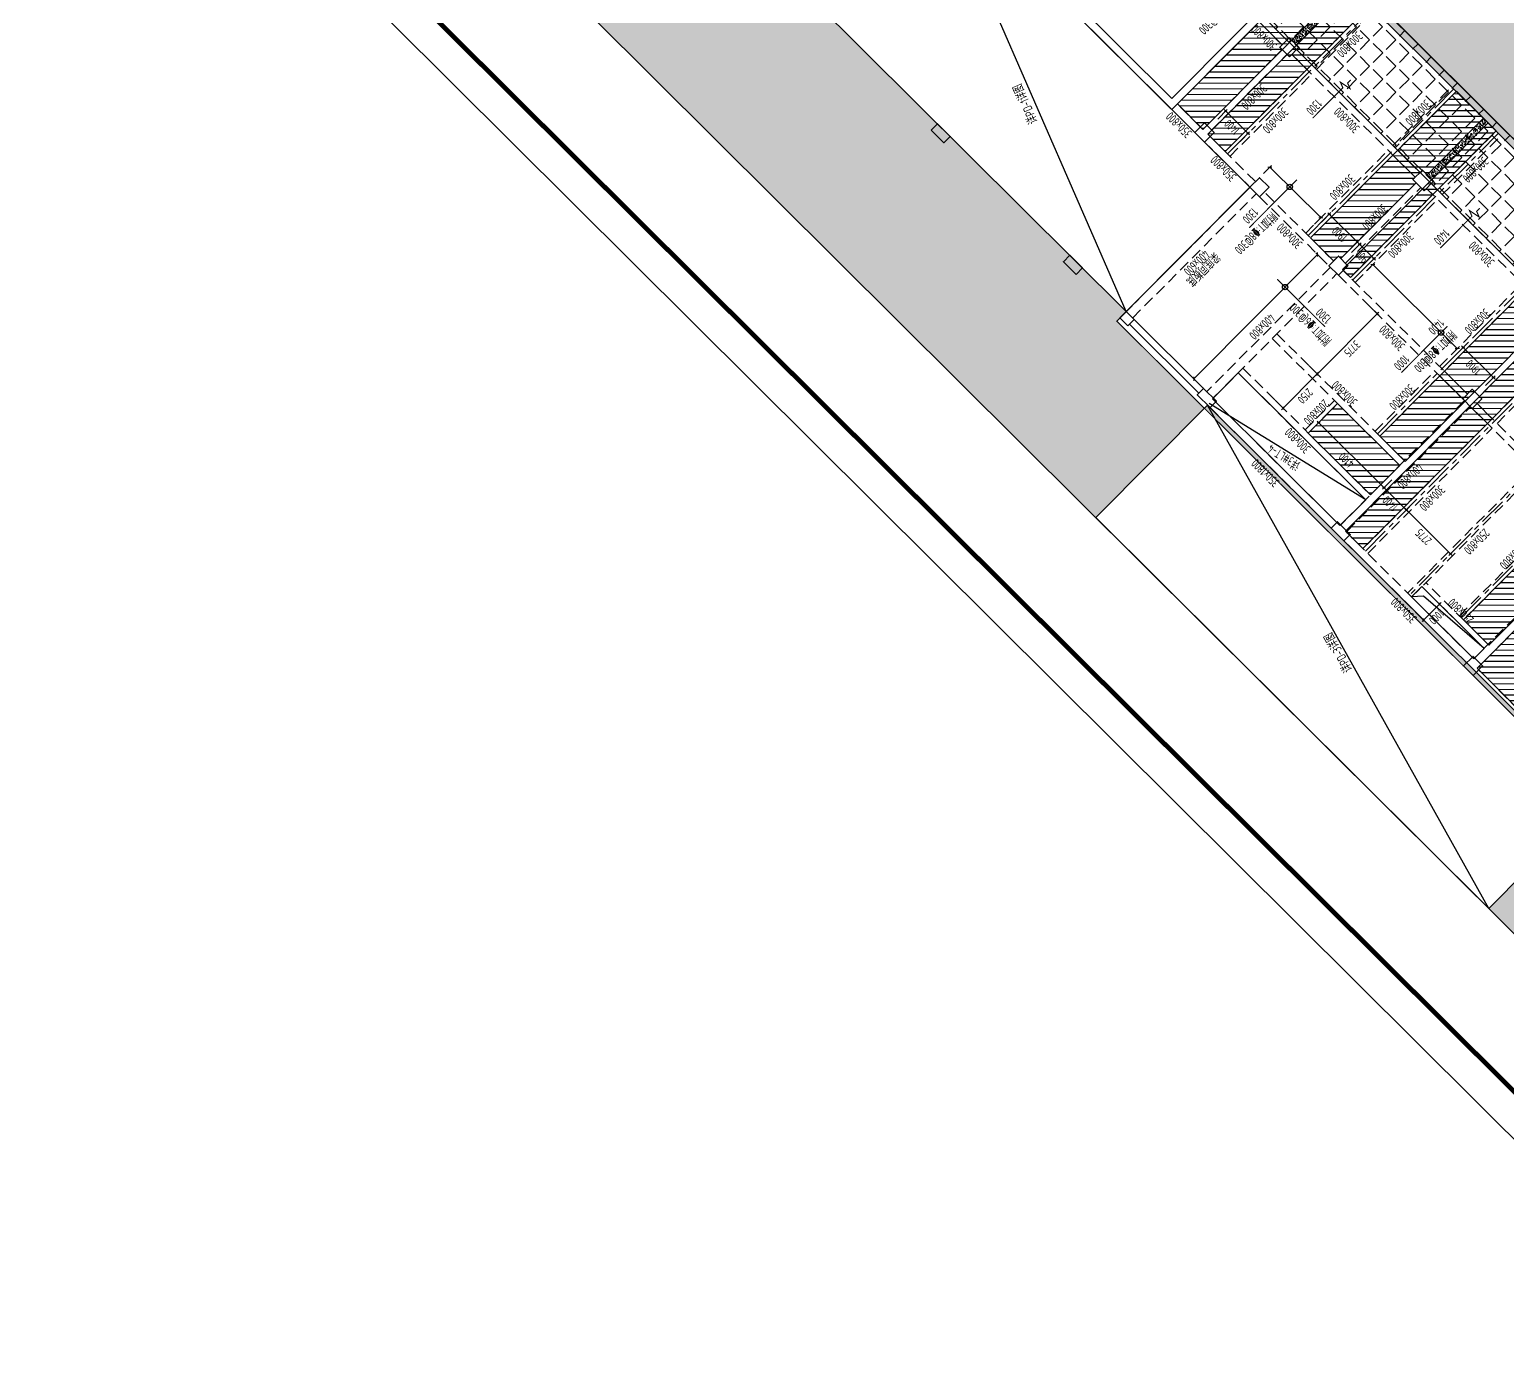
# Model space of a CAD drawing. Extents: x 517450926 to 520131079, y 3499134486 to 3500888201.
# Drawn here: x 518767068 to 518832810, y 3499925812 to 3499984341 of the extents above; entities that cross this region are included whole.
import ezdxf
from ezdxf.enums import TextEntityAlignment as Align

# ---------------------------------------------------------------- set-up
doc = ezdxf.new("R2010")
doc.units = 0
doc.header["$LTSCALE"] = 1000
doc.header["$MEASUREMENT"] = 0
doc.linetypes.add('CENTER', pattern=[2, 1.25, -0.25, 0.25, -0.25])
doc.linetypes.add('DASHED', pattern=[0.75, 0.5, -0.25])
doc.layers.get('0').update_dxf_attribs({"linetype": 'CONTINUOUS'})
doc.layers.get('Defpoints').update_dxf_attribs({"color": 2, "linetype": 'CONTINUOUS'})
for name, color, linetype in [('C-SHET-SHET', 144, 'CONTINUOUS'), ('S_AXIS', 8, 'CENTER'), ('S_AXIS_DIMS', 3, 'CONTINUOUS'), ('S_BEAM', 4, 'DASHED'), ('S_BEAM_SECD_TEXT_HORZ', 9, 'CONTINUOUS'), ('S_BEAM_TEXT_HORZ', 7, 'CONTINUOUS'), ('S_BEAM_TEXT_VERT', 41, 'CONTINUOUS'), ('S_COLU', 2, 'CONTINUOUS'), ('S_FLOR_ENHN', 91, 'DASHED'), ('S_FLOR_TEXT', 51, 'CONTINUOUS'), ('S_HOLE', 201, 'CONTINUOUS'), ('S_PLAN_HACH', 254, 'CONTINUOUS'), ('S_PLAN_MIDL', 255, 'CONTINUOUS'), ('S_PLAN_REIN', 1, 'CONTINUOUS'), ('S_PLAN_THIK', 6, 'CONTINUOUS'), ('S_PSPR', 43, 'CONTINUOUS'), ('S_STAR', 243, 'CONTINUOUS'), ('S_WALL', 2, 'CONTINUOUS'), ('S_WALL_HACH', 30, 'CONTINUOUS')]:
    doc.layers.add(name, color=color, linetype=linetype)
doc.layers.add('内框', color=8, linetype='CONTINUOUS', plot=False)
doc.styles.get("Standard").update_dxf_attribs({"font": 'Tssdeng.shx', "bigfont": 'Tssdchn.shx'})
doc.styles.add('TH-STYLE3', font='tssdeng.shx', dxfattribs={"width": 0.7, "bigfont": 'tssdchn.shx'})
doc.styles.add('样式 1', font='Tssdeng.shx', dxfattribs={"width": 0.7, "bigfont": 'Tssdchn.shx'})
doc.styles.add('黑体', font='simhei.ttf')
doc.dimstyles.new('TSSD_100_100', dxfattribs={"dimtxt": 375, "dimasz": 100, "dimexe": 100, "dimexo": 0, "dimgap": 125, "dimtad": 1, "dimdec": 1, "dimdsep": 46, "dimtxsty": 'TH-STYLE3', "dimblk": 'ARCHTICK', "dimcen": -100, "dimdle": 100, "dimclrt": 7, "dimadec": 0, "dimazin": 0, "dimtfac": 1, "dimtdec": 1, "dimtix": 1, "dimtmove": 2, "dimatfit": 3, "dimldrblk": 'ARCHTICK', "dimfxl": 500, "dimfxlon": 1, "dimtolj": 1, "dimtzin": 0, "dimarcsym": 0})
doc.dimstyles.new('TSSD_100_100$0', dxfattribs={"dimtxt": 300, "dimasz": 100, "dimexe": 100, "dimexo": 250, "dimgap": 100, "dimtad": 1, "dimdec": 0, "dimzin": 0, "dimdsep": 46, "dimtxsty": 'TH-STYLE3', "dimblk": '_tsdbk', "dimcen": 0, "dimdle": 100, "dimclrt": 7, "dimadec": 1, "dimazin": 0, "dimtfac": 1, "dimtdec": 0, "dimtix": 1, "dimtmove": 2, "dimatfit": 3, "dimldrblk": '_tsdbk', "dimfxl": 1, "dimtolj": 1, "dimtzin": 0, "dimarcsym": 0})
pattern_1 = [(180.1573, (518947873.56, 3499934061.14), (0.6863, -249.99906), [])]

# ---------------------------------------------------------------- blocks, each defined once
blk = doc.blocks.new('THAPE_A1L2_inner')
at = {"layer": '内框'}
blk.add_lwpolyline([(0, 0), (1261, 0), (1261, 594), (0, 594)], close=True, dxfattribs=at)
at = {"layer": '内框', "const_width": 1.4}
blk.add_lwpolyline([(25, 584), (25, 10), (1251, 10), (1251, 584)], close=True, dxfattribs=at)
at = {"layer": '内框', "style": '黑体', "width": 0.8}
blk.add_attdef('内框名称', (58.89, 599.29), '', height=8, dxfattribs=at)
blk = doc.blocks.new('_ArchTick')
at = {"color": 0, "const_width": 0.25}
blk.add_lwpolyline([(-0.53, -0.53), (0.53, 0.53)], dxfattribs=at)
blk = doc.blocks.new('*D344')
at = {"layer": 'Defpoints', "color": 0, "transparency": 16777216}
for p in [(518829081, 3499958080), (518830387, 3499958191), (518829682, 3499957482)]:
    blk.add_point(p, dxfattribs=at)
at = {"layer": 'S_AXIS_DIMS', "color": 0, "lineweight": -2, "transparency": 16777216}
for p, q in [((518829856, 3499958860), (518829010, 3499958009)), ((518830140, 3499958436), (518829715, 3499958859)), ((518829435, 3499957727), (518829010, 3499958150))]:
    blk.add_line(p, q, dxfattribs=at)
at = {"layer": 'S_AXIS_DIMS', "color": 0, "lineweight": -2, "transparency": 16777216, "xscale": 100, "yscale": 100, "zscale": 100}
for p, rotation in [((518829786, 3499958789), 45.15729226595141), ((518829081, 3499958080), 225.1572922659514)]:
    blk.add_blockref('_ArchTick', p, dxfattribs=dict(at, rotation=rotation))
at = {"layer": 'S_AXIS_DIMS', "color": 7, "transparency": 16777216, "insert": (518829655, 3499958214), "char_height": 375, "attachment_point": 5, "rotation": 225.15729, "style": 'TH-STYLE3'}
blk.add_mtext('\\A1;1000', dxfattribs=at)
blk = doc.blocks.new('*D345')
at = {"layer": 'Defpoints', "color": 0, "transparency": 16777216}
for p in [(518829688, 3499964363), (518831479, 3499962228), (518830277, 3499961020)]:
    blk.add_point(p, dxfattribs=at)
at = {"layer": 'S_AXIS_DIMS', "color": 0, "lineweight": -2, "transparency": 16777216}
for p, q in [((518828662, 3499963331), (518828239, 3499962906)), ((518828239, 3499963047), (518830348, 3499960949)), ((518830630, 3499961374), (518830207, 3499960949))]:
    blk.add_line(p, q, dxfattribs=at)
at = {"layer": 'S_AXIS_DIMS', "color": 0, "lineweight": -2, "transparency": 16777216, "xscale": 100, "yscale": 100, "zscale": 100}
for p, rotation in [((518828310, 3499962977), 135.1572922659514), ((518830277, 3499961020), 315.1572922659514)]:
    blk.add_blockref('_ArchTick', p, dxfattribs=dict(at, rotation=rotation))
at = {"layer": 'S_AXIS_DIMS', "color": 7, "transparency": 16777216, "insert": (518829073, 3499961777), "char_height": 375, "attachment_point": 5, "rotation": 135.15729, "style": 'TH-STYLE3'}
blk.add_mtext('\\A1;2775', dxfattribs=at)
blk = doc.blocks.new('*D346')
at = {"layer": 'Defpoints', "color": 0, "transparency": 16777216}
for p in [(518825949, 3499972759), (518827013, 3499971702), (518823287, 3499970082)]:
    blk.add_point(p, dxfattribs=at)
at = {"layer": 'S_AXIS_DIMS', "color": 0, "lineweight": -2, "transparency": 16777216}
for p, q in [((518826658, 3499972054), (518827083, 3499971631)), ((518824280, 3499968954), (518827083, 3499971772)), ((518823996, 3499969378), (518824421, 3499968954))]:
    blk.add_line(p, q, dxfattribs=at)
at = {"layer": 'S_AXIS_DIMS', "color": 0, "lineweight": -2, "transparency": 16777216, "xscale": 100, "yscale": 100, "zscale": 100}
for p, rotation in [((518827013, 3499971702), 45.15729226595141), ((518824351, 3499969025), 225.1572922659514)]:
    blk.add_blockref('_ArchTick', p, dxfattribs=dict(at, rotation=rotation))
at = {"layer": 'S_AXIS_DIMS', "color": 7, "transparency": 16777216, "insert": (518825903, 3499970143), "char_height": 375, "attachment_point": 5, "rotation": 225.15729, "style": 'TH-STYLE3'}
blk.add_mtext('\\A1;3775', dxfattribs=at)
blk = doc.blocks.new('*D465')
at = {"layer": 'Defpoints', "color": 0, "transparency": 16777216}
for p in [(518828696, 3499965350), (518829511, 3499964185), (518828310, 3499962977)]:
    blk.add_point(p, dxfattribs=at)
at = {"layer": 'S_AXIS_DIMS', "color": 0, "lineweight": -2, "transparency": 16777216}
for p, q in [((518827246, 3499964034), (518828381, 3499962906)), ((518827670, 3499964318), (518827247, 3499963893)), ((518828662, 3499963331), (518828239, 3499962906))]:
    blk.add_line(p, q, dxfattribs=at)
at = {"layer": 'S_AXIS_DIMS', "color": 0, "lineweight": -2, "transparency": 16777216, "xscale": 100, "yscale": 100, "zscale": 100}
for p, rotation in [((518827317, 3499963964), 135.1572922659514), ((518828310, 3499962977), 315.1572922659514)]:
    blk.add_blockref('_ArchTick', p, dxfattribs=dict(at, rotation=rotation))
at = {"layer": 'S_AXIS_DIMS', "color": 7, "transparency": 16777216, "insert": (518827593, 3499963249), "char_height": 375, "attachment_point": 5, "rotation": 135.15729, "style": 'TH-STYLE3'}
blk.add_mtext('\\A1;1400', dxfattribs=at)
blk = doc.blocks.new('*D466')
at = {"layer": 'Defpoints', "color": 0, "transparency": 16777216}
for p in [(518823996, 3499969378), (518822480, 3499967853), (518822834, 3499967500)]:
    blk.add_point(p, dxfattribs=at)
at = {"layer": 'S_AXIS_DIMS', "color": 0, "lineweight": -2, "transparency": 16777216}
for p, q in [((518823996, 3499969378), (518824421, 3499968954)), ((518824421, 3499969096), (518822764, 3499967430)), ((518822480, 3499967853), (518822905, 3499967430))]:
    blk.add_line(p, q, dxfattribs=at)
at = {"layer": 'S_AXIS_DIMS', "color": 0, "lineweight": -2, "transparency": 16777216, "xscale": 100, "yscale": 100, "zscale": 100}
for p, rotation in [((518824351, 3499969025), 45.15729227162608), ((518822834, 3499967500), 225.1572922716261)]:
    blk.add_blockref('_ArchTick', p, dxfattribs=dict(at, rotation=rotation))
at = {"layer": 'S_AXIS_DIMS', "color": 7, "transparency": 16777216, "insert": (518823814, 3499968042), "char_height": 375, "attachment_point": 5, "rotation": 225.15729, "style": 'TH-STYLE3'}
blk.add_mtext('\\A1;2150', dxfattribs=at)
blk = doc.blocks.new('*D467')
at = {"layer": 'Defpoints', "color": 0, "transparency": 16777216}
for p in [(518830842, 3499970202), (518830110, 3499969467), (518831458, 3499968127)]:
    blk.add_point(p, dxfattribs=at)
at = {"layer": 'S_AXIS_DIMS', "color": 0, "lineweight": -2, "transparency": 16777216}
for p, q in [((518830489, 3499969848), (518830912, 3499970273)), ((518832260, 3499968792), (518830771, 3499970273)), ((518831836, 3499968508), (518832259, 3499968933))]:
    blk.add_line(p, q, dxfattribs=at)
at = {"layer": 'S_AXIS_DIMS', "color": 0, "lineweight": -2, "transparency": 16777216, "xscale": 100, "yscale": 100, "zscale": 100}
for p, rotation in [((518830842, 3499970202), 135.1572922716261), ((518832189, 3499968862), 315.1572922716261)]:
    blk.add_blockref('_ArchTick', p, dxfattribs=dict(at, rotation=rotation))
at = {"layer": 'S_AXIS_DIMS', "color": 7, "transparency": 16777216, "insert": (518831295, 3499969311), "char_height": 375, "attachment_point": 5, "rotation": 135.15729, "style": 'TH-STYLE3'}
blk.add_mtext('\\A1;1900', dxfattribs=at)
blk = doc.blocks.new('*D468')
at = {"layer": 'Defpoints', "color": 0, "transparency": 16777216}
for p in [(518826233, 3499974786), (518825502, 3499974050), (518826140, 3499973416)]:
    blk.add_point(p, dxfattribs=at)
at = {"layer": 'S_AXIS_DIMS', "color": 0, "lineweight": -2, "transparency": 16777216}
for p, q in [((518825880, 3499974431), (518826303, 3499974857)), ((518826942, 3499974081), (518826162, 3499974856)), ((518826519, 3499973797), (518826942, 3499974222))]:
    blk.add_line(p, q, dxfattribs=at)
at = {"layer": 'S_AXIS_DIMS', "color": 0, "lineweight": -2, "transparency": 16777216, "xscale": 100, "yscale": 100, "zscale": 100}
for p, rotation in [((518826233, 3499974786), 135.1572922716261), ((518826871, 3499974151), 315.1572922716261)]:
    blk.add_blockref('_ArchTick', p, dxfattribs=dict(at, rotation=rotation))
at = {"layer": 'S_AXIS_DIMS', "color": 7, "transparency": 16777216, "insert": (518826332, 3499974247), "char_height": 375, "attachment_point": 5, "rotation": 135.15729, "style": 'TH-STYLE3'}
blk.add_mtext('\\A1;900', dxfattribs=at)
blk = doc.blocks.new('*D469')
at = {"layer": 'Defpoints', "color": 0, "transparency": 16777216}
for p in [(518824886, 3499976126), (518824154, 3499975390), (518825502, 3499974050)]:
    blk.add_point(p, dxfattribs=at)
at = {"layer": 'S_AXIS_DIMS', "color": 0, "lineweight": -2, "transparency": 16777216}
for p, q in [((518824533, 3499975771), (518824956, 3499976197)), ((518826304, 3499974715), (518824815, 3499976196)), ((518825880, 3499974431), (518826303, 3499974857))]:
    blk.add_line(p, q, dxfattribs=at)
at = {"layer": 'S_AXIS_DIMS', "color": 0, "lineweight": -2, "transparency": 16777216, "xscale": 100, "yscale": 100, "zscale": 100}
for p, rotation in [((518824886, 3499976126), 135.1572922716261), ((518826233, 3499974786), 315.1572922716261)]:
    blk.add_blockref('_ArchTick', p, dxfattribs=dict(at, rotation=rotation))
at = {"layer": 'S_AXIS_DIMS', "color": 7, "transparency": 16777216, "insert": (518825339, 3499975234), "char_height": 375, "attachment_point": 5, "rotation": 135.15729, "style": 'TH-STYLE3'}
blk.add_mtext('\\A1;1900', dxfattribs=at)
blk = doc.blocks.new('*D470')
at = {"layer": 'Defpoints', "color": 0, "transparency": 16777216}
for p in [(518820277, 3499980709), (518819546, 3499979974), (518820538, 3499978987)]:
    blk.add_point(p, dxfattribs=at)
at = {"layer": 'S_AXIS_DIMS', "color": 0, "lineweight": -2, "transparency": 16777216}
for p, q in [((518819924, 3499980355), (518820347, 3499980780)), ((518821341, 3499979651), (518820206, 3499980780)), ((518820917, 3499979367), (518821340, 3499979793))]:
    blk.add_line(p, q, dxfattribs=at)
at = {"layer": 'S_AXIS_DIMS', "color": 0, "lineweight": -2, "transparency": 16777216, "xscale": 100, "yscale": 100, "zscale": 100}
for p, rotation in [((518820277, 3499980709), 135.1572922716261), ((518821270, 3499979722), 315.1572922716261)]:
    blk.add_blockref('_ArchTick', p, dxfattribs=dict(at, rotation=rotation))
at = {"layer": 'S_AXIS_DIMS', "color": 7, "transparency": 16777216, "insert": (518820553, 3499979994), "char_height": 375, "attachment_point": 5, "rotation": 135.15729, "style": 'TH-STYLE3'}
blk.add_mtext('\\A1;1400', dxfattribs=at)
blk = doc.blocks.new('*D477')
at = {"layer": 'Defpoints', "color": 0, "transparency": 16777216}
for p in [(518825507, 3499967958), (518828519, 3499965172), (518827317, 3499963964)]:
    blk.add_point(p, dxfattribs=at)
at = {"layer": 'S_AXIS_DIMS', "color": 0, "lineweight": -2, "transparency": 16777216}
for p, q in [((518824763, 3499967210), (518824340, 3499966784)), ((518824339, 3499966926), (518827388, 3499963893)), ((518827670, 3499964318), (518827247, 3499963893))]:
    blk.add_line(p, q, dxfattribs=at)
at = {"layer": 'S_AXIS_DIMS', "color": 0, "lineweight": -2, "transparency": 16777216, "xscale": 100, "yscale": 100, "zscale": 100}
for p, rotation in [((518824410, 3499966855), 135.1572922659514), ((518827317, 3499963964), 315.1572922659514)]:
    blk.add_blockref('_ArchTick', p, dxfattribs=dict(at, rotation=rotation))
at = {"layer": 'S_AXIS_DIMS', "color": 7, "transparency": 16777216, "insert": (518825643, 3499965188), "char_height": 375, "attachment_point": 5, "rotation": 135.15729, "style": 'TH-STYLE3'}
blk.add_mtext('\\A1;4100', dxfattribs=at)
blk = doc.blocks.new('_tsdbk')
blk.add_line((-1, 0), (0, 0))
at = {"const_width": 0.5}
blk.add_lwpolyline([(-0.7, -0.7), (0.7, 0.7)], dxfattribs=at)
blk = doc.blocks.new('*D511')
at = {"layer": 'Defpoints', "color": 0, "transparency": 16777216}
for p in [(518824362, 3499974337), (518824955, 3499973748), (518819455, 3499968217)]:
    blk.add_point(p, dxfattribs=at)
at = {"layer": 'S_FLOR_TEXT', "color": 0, "lineweight": -2, "transparency": 16777216}
for p, q in [((518818933, 3499968878), (518824292, 3499974266)), ((518824778, 3499973924), (518824291, 3499974408)), ((518819277, 3499968394), (518818791, 3499968877))]:
    blk.add_line(p, q, dxfattribs=at)
at = {"layer": 'S_FLOR_TEXT', "color": 0, "lineweight": -2, "transparency": 16777216, "xscale": 100, "yscale": 100, "zscale": 100}
for p, rotation in [((518824362, 3499974337), 45.15729199734513), ((518818862, 3499968807), 225.1572919973451)]:
    blk.add_blockref('_tsdbk', p, dxfattribs=dict(at, rotation=rotation))
blk = doc.blocks.new('*D512')
at = {"layer": 'Defpoints', "color": 0, "transparency": 16777216}
for p in [(518826365, 3499973430), (518830578, 3499970150), (518830123, 3499969692)]:
    blk.add_point(p, dxfattribs=at)
at = {"layer": 'S_FLOR_TEXT', "color": 0, "lineweight": -2, "transparency": 16777216}
for p, q in [((518826542, 3499973607), (518826891, 3499973958)), ((518826891, 3499973817), (518830508, 3499970221)), ((518830299, 3499969870), (518830649, 3499970221))]:
    blk.add_line(p, q, dxfattribs=at)
at = {"layer": 'S_FLOR_TEXT', "color": 0, "lineweight": -2, "transparency": 16777216, "xscale": 100, "yscale": 100, "zscale": 100}
for p, rotation in [((518826820, 3499973888), 135.1572642603361), ((518830578, 3499970150), 315.1572642603361)]:
    blk.add_blockref('_tsdbk', p, dxfattribs=dict(at, rotation=rotation))
blk = doc.blocks.new('*D513')
at = {"layer": 'Defpoints', "color": 0, "transparency": 16777216}
for p in [(518821789, 3499977762), (518824513, 3499975963), (518824058, 3499975506)]:
    blk.add_point(p, dxfattribs=at)
at = {"layer": 'S_FLOR_TEXT', "color": 0, "lineweight": -2, "transparency": 16777216}
for p, q in [((518821965, 3499977939), (518822315, 3499978291)), ((518822315, 3499978149), (518824442, 3499976034)), ((518824234, 3499975683), (518824583, 3499976034))]:
    blk.add_line(p, q, dxfattribs=at)
at = {"layer": 'S_FLOR_TEXT', "color": 0, "lineweight": -2, "transparency": 16777216, "xscale": 100, "yscale": 100, "zscale": 100}
for p, rotation in [((518822244, 3499978220), 135.1572459122145), ((518824513, 3499975963), 315.1572459122144)]:
    blk.add_blockref('_tsdbk', p, dxfattribs=dict(at, rotation=rotation))
blk = doc.blocks.new('SH_THAPE_A1L2')
blk.add_lwpolyline([(0, 0), (1261, 0), (1261, 594), (0, 594)], close=True)
at = {"const_width": 1.4}
blk.add_lwpolyline([(25, 584), (25, 10), (1251, 10), (1251, 584)], close=True, dxfattribs=at)
blk.add_attdef('作废标记', text='', height=400).set_placement((658, 330.5), align=Align.MIDDLE_CENTER)

msp = doc.modelspace()

# ---------------------------------------------------------------- hatches: boundary and pattern name
at = {"layer": 'S_PLAN_HACH', "transparency": 33554636}
h = msp.add_hatch(dxfattribs=at)
h.set_pattern_fill('GRASS', color=256, scale=1200)
h.set_pattern_definition([(225.1573, (518960598.3, 3499931740.6), (3.2943, -1199.9955), [225, -1472.056]), (180.1573, (518960598.3, 3499931740.6), (3.294, -1199.9955), [225, -975]), (270.1573, (518960598.3, 3499931740.6), (1199.9955, 3.294), [225, -975])])
h.paths.add_polyline_path([(518892544.8748, 3499885019.7634), (518939602.9066, 3499932336.881), (518853937.5881, 3500017533.1375), (518824544.1408, 3499987977.8597), (518807066.1688, 3500005360.1205), (518789401.5894, 3499987598.2858)])
h.paths.add_polyline_path([(518872383.4689, 3499960991.5445), (518891070.2863, 3499979781.2453), (518855015.3322, 3500015638.7799), (518847251.4884, 3500007832.191), (518838598.1342, 3499991771.1928), (518852857.0353, 3499977590.3665), (518854267.3612, 3499979008.4572)], flags=16)
h.paths.add_polyline_path([(518888567.9664, 3499899623.5165), (518900414.707, 3499911535.4813), (518891126.2134, 3499920773.1156), (518893488.5092, 3499923148.4174), (518869522.7777, 3499946982.9241), (518867654.0959, 3499945103.9541), (518861556.3062, 3499951168.3553), (518807066.174, 3500005360.1257), (518800155.5795, 3499998411.4796), (518821356.0322, 3499977327.1103), (518815432.6637, 3499971371.1297), (518847091.5418, 3499939885.6003), (518845116.4659, 3499937899.6503), (518870642.7117, 3499912514.413), (518873110.7821, 3499914996.0718)], flags=16)
h.paths.add_polyline_path([(518874461.3489, 3499912242.5323), (518872405.6134, 3499914287.0126), (518873110.7865, 3499914996.068), (518875166.522, 3499912951.5877)], flags=16)
h.paths.add_polyline_path([(518845399.1472, 3499938183.8983), (518844584.388, 3499938994.1963), (518846276.7773, 3499940695.9031), (518847091.5366, 3499939885.6051)], flags=16)
h.paths.add_polyline_path([(518815855.7722, 3499971796.5679), (518801852.1079, 3499985723.5421), (518807352.3678, 3499991254.0846), (518821356.0321, 3499977327.1104)], flags=16)
h.paths.add_polyline_path([(518831979.7124, 3499945253.2983), (518814501.748, 3499962635.5655), (518819473.3335, 3499967634.5233), (518836951.3, 3499950252.2566)], flags=16)
h.paths.add_polyline_path([(518884612.8759, 3499962297.9147), (518884010.1874, 3499962897.3031), (518895398.5686, 3499974348.3849), (518934147.8949, 3499935811.2312), (518916025.2078, 3499917588.7667), (518907729.3777, 3499925839.1729), (518908505.0569, 3499926619.1228), (518905739.7801, 3499929369.2582), (518904963.8211, 3499928589.0269), (518877276.1614, 3499956126.2018), (518882740.8942, 3499961621.0216), (518883343.5826, 3499961021.6331)], flags=16)
h.paths.add_polyline_path([(518883343.5827, 3499961021.6331), (518882882.7032, 3499961479.989), (518884151.9965, 3499962756.2706), (518884612.8759, 3499962297.9146)], flags=16)
at = {"layer": 'S_PLAN_HACH', "transparency": 33554559}
h = msp.add_hatch(dxfattribs=at)
h.set_pattern_fill('ANGLE', color=256, scale=3000)
h.set_pattern_definition([(135.1573, (518630193.4, 3500156019.2), (-581.7594, -584.9624), [600, -225]), (225.1573, (518630193.4, 3500156019.2), (584.9624, -581.7594), [600, -225])])
h.paths.add_polyline_path([(518852708.7693, 3499954326.0588), (518821723.4892, 3499985141.6785), (518824544.1774, 3499987977.8965), (518855529.4575, 3499957162.2768)])
h = msp.add_hatch(dxfattribs=at)
h.set_pattern_fill('ANSI31', color=256, scale=2000)
h.set_pattern_definition(pattern_1)
h.paths.add_polyline_path([(518818128.5171, 3499981030.5746), (518819262.9891, 3499979902.3144), (518825715.2662, 3499986390.1157), (518824580.7943, 3499987518.3758)])
h = msp.add_hatch(dxfattribs=at)
h.set_pattern_fill('ANSI31', color=256, scale=2000)
h.set_pattern_definition(pattern_1)
h.paths.add_polyline_path([(518820255.6548, 3499978915.0874), (518819475.7054, 3499979690.7662), (518825927.9809, 3499986178.5657), (518826707.9303, 3499985402.8869)])
h = msp.add_hatch(dxfattribs=at)
h.set_pattern_fill('ANSI31', color=256, scale=2000)
h.set_pattern_definition(pattern_1)
h.paths.add_polyline_path([(518829238.7873, 3499977879.083), (518831742.152, 3499980396.2304), (518830536.7767, 3499981595.0089), (518824049.2414, 3499975071.7554), (518825077.3552, 3499974049.2675), (518825288.9041, 3499974261.9811), (518825395.261, 3499974156.2066), (518828744.7844, 3499977524.1714), (518828602.9753, 3499977665.204), (518829026.0724, 3499978090.6306)])
h = msp.add_hatch(dxfattribs=at)
h.set_pattern_fill('ANSI31', color=256, scale=2000)
h.set_pattern_definition(pattern_1)
h.paths.add_polyline_path([(518825821.8541, 3499973308.8475), (518825467.3324, 3499973661.428), (518831954.8667, 3499980184.6804), (518832309.3883, 3499979832.0999)])
h = msp.add_hatch(dxfattribs=at)
h.set_pattern_fill('ANSI31', color=256, scale=2000)
h.set_pattern_definition(pattern_1)
h.paths.add_polyline_path([(518828266.1539, 3499965130.7649), (518827131.6829, 3499966259.024), (518836492.7572, 3499975671.6372), (518837627.2281, 3499974543.3781)])
h = msp.add_hatch(dxfattribs=at)
h.set_pattern_fill('ANSI31', color=256, scale=2000)
h.set_pattern_definition(pattern_1)
h.paths.add_polyline_path([(518826383.7129, 3499961252.603), (518825603.7631, 3499962028.2822), (518837839.9417, 3499974331.8292), (518838619.8916, 3499973556.15)])
h = msp.add_hatch(dxfattribs=at)
h.set_pattern_fill('ANSI31', color=256, scale=2000)
h.set_pattern_definition(pattern_1)
h.paths.add_polyline_path([(518831983.2575, 3499956956.1928), (518830848.784, 3499958084.4544), (518842448.7353, 3499969748.2711), (518843583.2088, 3499968620.0095)])
h = msp.add_hatch(dxfattribs=at)
h.set_pattern_fill('ANSI31', color=256, scale=2000)
h.set_pattern_definition(pattern_1)
h.paths.add_polyline_path([(518826714.6011, 3499963641.5758), (518823949.3247, 3499966391.711), (518825253.8761, 3499967703.4448), (518828019.1525, 3499964953.3097)])
h = msp.add_hatch(dxfattribs=at)
h.set_pattern_fill('ANSI31', color=256, scale=2000)
h.set_pattern_definition(pattern_1)
h.paths.add_polyline_path([(518834681.8844, 3499952720.9262), (518831455.7297, 3499955929.416), (518834258.7588, 3499958747.8776), (518837484.9135, 3499955539.3878)])
at = {"layer": 'S_WALL_HACH', "transparency": 33554636}
h = msp.add_hatch(dxfattribs=at)
h.set_pattern_fill('AR-CONC', color=256, scale=30)
h.set_pattern_definition([(185.15729, (518630193.41, 3500156019.2), (-139.29585, 165.08382), [22.5, -247.5]), (130.15729, (518630193.41, 3500156019.2), (-129.6111, -189.35418), [18, -198]), (235.60874, (518630181.8, 3500156032.96), (-268.90695, -24.27036), [19.12206, -210.34263]), (181.34149, (518630151.1, 3500155976.66), (-192.00132, 260.9819), [33.75, -371.25]), (231.79293, (518630135.1, 3500155998.4), (-404.889, -9.48158), [28.6831, -315.51413]), (126.34146, (518630151.1, 3500155976.66), (-404.889, -9.4816), [27, -297]), (156.15729, (518630140.4, 3500156008.45), (-41.79667, 211.91753), [22.5, -247.5]), (101.15729, (518630140.4, 3500156008.45), (-205.16116, -102.77619), [18, -198]), (206.60874, (518630136.92, 3500156026.11), (-246.95782, 109.14134), [19.12206, -210.34263]), (172.657292, (518630193.41, 3500156019.205), (-73.009887, -68.238644), [0, -195.6, 0, -201, 0, -198.75]), (142.657292, (518630193.41, 3500156019.21), (-139.39582, -28.244667), [0, -114.6, 0, -191.1, 0, -75.75]), (102.657292, (518630240.85, 3500155972.03), (-108.77983, 117.727264), [0, -75, 0, -234, 0, -310.5]), (92.65729, (518630262.12, 3500155950.88), (-145.22872, 102.07869), [0, -97.5, 0, -155.4, 0, -220.5])])
h.paths.add_polyline_path([(518855529.4575, 3499957162.2768), (518824969.6046, 3499987554.7987), (518824758.0557, 3499987342.0851), (518855317.9086, 3499956949.5632)])
h = msp.add_hatch(dxfattribs=at)
h.set_pattern_fill('AR-CONC', color=256, scale=30)
h.set_pattern_definition([(185.15729, (518580465.34, 3500201314.47), (-139.29585, 165.08382), [22.5, -247.5]), (130.15729, (518580465.34, 3500201314.47), (-129.6111, -189.35418), [18, -198]), (235.60874, (518580453.73, 3500201328.23), (-268.90695, -24.27036), [19.12206, -210.34263]), (181.34149, (518580423.03, 3500201271.93), (-192.00132, 260.9819), [33.75, -371.25]), (231.79293, (518580407.03, 3500201293.68), (-404.889, -9.48158), [28.6831, -315.51413]), (126.34146, (518580423.03, 3500201271.93), (-404.889, -9.4816), [27, -297]), (156.15729, (518580412.33, 3500201303.72), (-41.79667, 211.91753), [22.5, -247.5]), (101.15729, (518580412.33, 3500201303.72), (-205.16116, -102.77619), [18, -198]), (206.60874, (518580408.85, 3500201321.38), (-246.95782, 109.14134), [19.12206, -210.34263]), (172.657292, (518580465.336, 3500201314.47), (-73.009887, -68.238644), [0, -195.6, 0, -201, 0, -198.75]), (142.657292, (518580465.34, 3500201314.47), (-139.39582, -28.244667), [0, -114.6, 0, -191.1, 0, -75.75]), (102.657292, (518580512.77, 3500201267.295), (-108.77983, 117.727264), [0, -75, 0, -234, 0, -310.5]), (92.65729, (518580534.04, 3500201246.14), (-145.22872, 102.07869), [0, -97.5, 0, -155.4, 0, -220.5])])
h.paths.add_polyline_path([(518825927.9809, 3499986178.5657), (518825715.2662, 3499986390.1157), (518823211.9014, 3499983872.9682), (518823424.6161, 3499983661.4182)])
h = msp.add_hatch(dxfattribs=at)
h.set_pattern_fill('AR-CONC', color=256, scale=30)
h.set_pattern_definition([(185.15729, (518586492.22, 3500195320.58), (-139.29585, 165.08382), [22.5, -247.5]), (130.15729, (518586492.22, 3500195320.58), (-129.6111, -189.35418), [18, -198]), (235.60874, (518586480.61, 3500195334.34), (-268.90695, -24.27036), [19.12206, -210.34263]), (181.34149, (518586449.9, 3500195278.04), (-192.00132, 260.9819), [33.75, -371.25]), (231.79293, (518586433.9, 3500195299.8), (-404.889, -9.48158), [28.6831, -315.51413]), (126.34146, (518586449.9, 3500195278.04), (-404.889, -9.4816), [27, -297]), (156.15729, (518586439.22, 3500195309.83), (-41.79667, 211.91753), [22.5, -247.5]), (101.15729, (518586439.22, 3500195309.83), (-205.16116, -102.77619), [18, -198]), (206.60874, (518586435.73, 3500195327.5), (-246.95782, 109.14134), [19.12206, -210.34263]), (172.657292, (518586492.22, 3500195320.585), (-73.009887, -68.238644), [0, -195.6, 0, -201, 0, -198.75]), (142.657292, (518586492.22, 3500195320.58), (-139.39582, -28.244667), [0, -114.6, 0, -191.1, 0, -75.75]), (102.657292, (518586539.66, 3500195273.41), (-108.77983, 117.727264), [0, -75, 0, -234, 0, -310.5]), (92.65729, (518586560.93, 3500195252.25), (-145.22872, 102.07869), [0, -97.5, 0, -155.4, 0, -220.5])])
h.paths.add_polyline_path([(518831954.8668, 3499980184.6805), (518831742.1521, 3499980396.2305), (518829238.7873, 3499977879.083), (518829451.5019, 3499977667.533)])

# ---------------------------------------------------------------- linework, layer by layer
at = {"layer": 'S_AXIS'}
for p, q in [((518820362.01, 3499978809.3112), (518826814.2872, 3499985297.1126)), ((518823942.8829, 3499975177.5281), (518830430.4199, 3499981700.7833)), ((518825928.2098, 3499973203.072), (518832415.7462, 3499979726.3266)), ((518827025.3261, 3499966364.7985), (518836386.4004, 3499975777.4117)), ((518826490.0697, 3499961146.8286), (518838726.2484, 3499973450.3755)), ((518830742.4274, 3499958190.229), (518842342.3785, 3499969854.0456)), ((518833994.7649, 3499964757.5812), (518828457.6705, 3499959190.0014))]:
    msp.add_line(p, q, dxfattribs=at)
at = {"layer": 'S_BEAM'}
for p, q in [((518824098.7911, 3499982779.3826), (518826707.9304, 3499985402.887)), ((518824311.5047, 3499982567.8338), (518826920.644, 3499985191.3381)), ((518821760.1062, 3499984682.1579), (518822788.2219, 3499983659.6716)), ((518822999.7708, 3499983872.3852), (518821971.655, 3499984894.8715)), ((518822788.8043, 3499983447.5404), (518819439.2804, 3499980079.5752)), ((518819651.994, 3499979868.0263), (518823001.5179, 3499983235.9915)), ((518823213.6491, 3499983236.5739), (518828708.7503, 3499977771.5612)), ((518828920.2991, 3499977984.2748), (518823425.198, 3499983449.2875)), ((518820255.6548, 3499978915.0874), (518823887.2422, 3499982566.669)), ((518820468.3684, 3499978703.5385), (518824099.9558, 3499982355.1202)), ((518827714.9238, 3499979183.0534), (518830324.0631, 3499981806.5578)), ((518819156.6329, 3499980008.0883), (518818128.5171, 3499981030.5746)), ((518827927.6374, 3499978971.5045), (518830536.7767, 3499981595.0089)), ((518817881.7101, 3499980782.4087), (518818909.8258, 3499979759.9224)), ((518829700.2501, 3499977208.5967), (518832309.3894, 3499979832.101)), ((518819335.253, 3499979336.8247), (518821356.0321, 3499977327.1104)), ((518821602.8391, 3499977575.2762), (518819582.06, 3499979584.9906)), ((518829912.9637, 3499976997.0478), (518832522.103, 3499979620.5522)), ((518823836.5278, 3499975283.3042), (518827503.3749, 3499978970.3398)), ((518824049.2414, 3499975071.7554), (518827716.0885, 3499978758.7909)), ((518821356.0322, 3499977327.1103), (518815855.7614, 3499971796.5569)), ((518825077.3554, 3499974049.2675), (518821993.0082, 3499977116.7262)), ((518828744.7844, 3499977524.1714), (518825395.261, 3499974156.2066)), ((518825607.9746, 3499973944.6577), (518828957.4989, 3499977312.6234)), ((518829205.082, 3499977277.9472), (518834700.1831, 3499971812.9345)), ((518834911.732, 3499972025.6481), (518829416.6309, 3499977490.6608)), ((518816139.3796, 3499971514.4918), (518821639.6503, 3499977045.0451)), ((518821781.4594, 3499976904.0126), (518824865.8065, 3499973836.5539)), ((518825821.8541, 3499973308.8475), (518829488.7012, 3499976995.8831)), ((518826034.5677, 3499973097.2986), (518829701.4148, 3499976784.3342)), ((518824936.7112, 3499973766.0374), (518819436.4451, 3499968235.4794)), ((518819720.0633, 3499967953.4143), (518825220.3293, 3499973483.9722)), ((518825291.2337, 3499973413.4562), (518830821.7871, 3499967913.1854)), ((518831033.336, 3499968125.899), (518825502.7826, 3499973626.1697)), ((518829792.5082, 3499969359.9326), (518833459.3554, 3499973046.9681)), ((518830005.2218, 3499969148.3837), (518833672.069, 3499972835.4193)), ((518834700.7655, 3499971600.8033), (518831351.2416, 3499968232.8381)), ((518831563.9552, 3499968021.2892), (518834913.4791, 3499971389.2544)), ((518822346.7929, 3499970594.6102), (518828019.1554, 3499964953.3068)), ((518828230.704, 3499965166.0206), (518822558.3415, 3499970807.324)), ((518832132.3562, 3499967032.8963), (518835799.2034, 3499970719.932)), ((518832345.0698, 3499966821.3475), (518836011.917, 3499970508.3831)), ((518826714.6011, 3499963641.5758), (518821042.2386, 3499969282.8792)), ((518820830.69, 3499969070.1654), (518826503.0525, 3499963428.862)), ((518826918.9693, 3499966470.5729), (518829580.9593, 3499969147.219)), ((518827131.6829, 3499966259.024), (518829793.6729, 3499968935.6701)), ((518819579.7601, 3499967528.8102), (518824968.5516, 3499962169.5251)), ((518825213.7931, 3499962416.1168), (518819825.0488, 3499967775.355)), ((518823807.5156, 3499966532.7435), (518825112.067, 3499967844.4774)), ((518823949.3247, 3499966391.711), (518825253.8761, 3499967703.4448)), ((518830892.6918, 3499967842.6688), (518825390.8602, 3499962310.5367)), ((518825674.4783, 3499962028.4715), (518831176.3099, 3499967560.6037)), ((518831247.2142, 3499967490.0875), (518836777.7676, 3499961989.8168)), ((518836989.3165, 3499962202.5304), (518831458.7631, 3499967702.8011)), ((518826383.7129, 3499961252.603), (518831920.8073, 3499966820.1828)), ((518826596.4265, 3499961041.0541), (518832133.5209, 3499966608.6339)), ((518833906.1342, 3499964845.7265), (518828369.0398, 3499959278.1468)), ((518828546.3011, 3499959101.8561), (518834083.3955, 3499964669.4358)), ((518830671.5229, 3499958260.7453), (518835572.3897, 3499963188.5946)), ((518830848.7842, 3499958084.4545), (518835749.651, 3499963012.3039)), ((518825534.2224, 3499961603.8206), (518830993.8661, 3499956174.0713)), ((518831240.6732, 3499956422.2371), (518825781.0294, 3499961851.9865)), ((518836848.6724, 3499961919.3003), (518831912.5733, 3499956956.0164)), ((518832198.6391, 3499956676.4124), (518837132.2905, 3499961637.2351)), ((518829006.2381, 3499959564.3253), (518831771.5189, 3499956814.1852)), ((518831947.8095, 3499956991.4467), (518829182.5288, 3499959741.5866)), ((518831912.5449, 3499956955.9878), (518831348.4044, 3499956388.7404)), ((518831632.0225, 3499956106.6752), (518832198.6391, 3499956676.4124)), ((518831279.8244, 3499955610.7367), (518836810.3828, 3499950110.4609)), ((518837057.1898, 3499950358.6267), (518831526.6314, 3499955858.9025))]:
    msp.add_line(p, q, dxfattribs=at)
at = {"layer": 'S_COLU', "linetype": 'ByBlock', "lineweight": 35}
for points in [[(518823107.8746, 3499983130.2171), (518822682.4474, 3499983553.3149), (518823105.5452, 3499983978.7421), (518823530.9724, 3499983555.6443)], [(518807171.5092, 3499979869.1195), (518807453.5743, 3499980152.7376), (518808020.8106, 3499979588.6073), (518807738.7454, 3499979304.9892)], [(518819335.253, 3499979336.8247), (518818909.8258, 3499979759.9225), (518819332.9235, 3499980185.3497), (518819758.3507, 3499979762.2519)], [(518821781.4775, 3499976903.9945), (518821356.0503, 3499977327.0923), (518821779.1481, 3499977752.5195), (518822204.5752, 3499977329.4217)], [(518829099.3085, 3499977171.5915), (518828602.9747, 3499977665.2034), (518829026.0724, 3499978090.6306), (518829522.4063, 3499977597.0187)], [(518813623.7795, 3499973452.1787), (518813056.5432, 3499974016.3091), (518813338.6084, 3499974299.9272), (518813905.8447, 3499973735.7968)], [(518825291.2336, 3499973413.4562), (518824865.8064, 3499973836.5539), (518825288.9041, 3499974261.9811), (518825714.3313, 3499973838.8834)], [(518815927.8371, 3499971160.737), (518815573.3144, 3499971513.3185), (518815855.3796, 3499971796.9366), (518816209.9022, 3499971444.3552)], [(518819579.7601, 3499967528.8102), (518819012.5239, 3499968092.9405), (518819294.589, 3499968376.5586), (518819861.8253, 3499967812.4283)], [(518831247.2142, 3499967490.0876), (518830821.787, 3499967913.1854), (518831244.8847, 3499968338.6126), (518831670.3119, 3499967915.5148)], [(518825534.1752, 3499961603.8675), (518824966.939, 3499962167.9979), (518825249.0042, 3499962451.616), (518825816.2404, 3499961887.4856)], [(518831279.8262, 3499955610.7385), (518830854.399, 3499956033.8363), (518831277.4968, 3499956459.2635), (518831702.9239, 3499956036.1657)]]:
    msp.add_lwpolyline(points, close=True, dxfattribs=at)
at = {"layer": 'S_FLOR_ENHN', "linetype": 'ByBlock', "const_width": 50}
msp.add_lwpolyline([(518888567.9664, 3499899623.5165), (518900414.707, 3499911535.4813), (518891126.2134, 3499920773.1156), (518893488.5092, 3499923148.4174), (518869522.7777, 3499946982.9241), (518867654.0959, 3499945103.9541), (518861556.3062, 3499951168.3553), (518807066.174, 3500005360.1257), (518800155.5795, 3499998411.4796), (518821356.0322, 3499977327.1103), (518815432.6637, 3499971371.1297), (518847091.5418, 3499939885.6003), (518845116.4659, 3499937899.6503), (518870642.7117, 3499912514.413), (518873110.7821, 3499914996.0718)], close=True, dxfattribs=at)
at = {"layer": 'S_FLOR_TEXT'}
for centre in [(518823126.4856, 3499977342.2653), (518822918.8984, 3499972885.951), (518829860.2514, 3499970864.4281)]:
    msp.add_circle(centre, 120, dxfattribs=at)
at = {"layer": 'S_HOLE'}
msp.add_lwpolyline([(518829006.2381, 3499959564.3253), (518831771.5148, 3499956814.1892), (518831311.5827, 3499956351.7159), (518828546.3012, 3499959101.8561)], close=True, dxfattribs=at)
msp.add_lwpolyline([(518831771.5196, 3499956814.1851), (518829074.3042, 3499959144.405), (518828546.3011, 3499959101.8561)], dxfattribs=at)
at = {"layer": 'S_PLAN_HACH'}
msp.add_lwpolyline([(518852708.7693, 3499954326.0588), (518821723.4892, 3499985141.6785), (518824544.1774, 3499987977.8965), (518855529.4575, 3499957162.2768)], close=True, dxfattribs=at)
at = {"layer": 'S_PLAN_MIDL'}
msp.add_lwpolyline([(518892544.8748, 3499885019.7634), (518939602.9066, 3499932336.881), (518853937.5881, 3500017533.1375), (518824544.1408, 3499987977.8597), (518807066.1688, 3500005360.1205), (518789401.5894, 3499987598.2858), (518892544.8748, 3499885019.7634)], dxfattribs=at)
at = {"layer": 'S_PLAN_REIN', "const_width": 50}
for points in [[(518825840.5703, 3499982104.8972), (518825699.5377, 3499981963.0881), (518825806.2827, 3499981715.8928), (518825381.2438, 3499981997.5698), (518825487.9888, 3499981750.3745), (518825346.9562, 3499981608.5655), (518825249.9485, 3499981511.0237), (518824148.1792, 3499980403.1884)], [(518821321.6977, 3499975527.5408), (518823444.2384, 3499977661.7675)], [(518831583.0391, 3499976393.8713), (518831442.0066, 3499976252.0622), (518831548.7516, 3499976004.867), (518831123.7127, 3499976286.5439), (518831230.4577, 3499976039.3486), (518831089.4251, 3499975897.5396), (518830992.4174, 3499975799.9978), (518829820.1318, 3499974621.258)], [(518824698.6435, 3499971115.8701), (518822571.5489, 3499973231.3981)], [(518828094.0204, 3499969088.4729), (518830138.9932, 3499971144.7046)]]:
    msp.add_lwpolyline(points, dxfattribs=at)
at = {"layer": 'S_PLAN_THIK'}
for points in [[(518818128.5171, 3499981030.5746), (518819262.9891, 3499979902.3144), (518825715.2662, 3499986390.1157), (518824580.7943, 3499987518.3758)], [(518820255.6548, 3499978915.0874), (518819475.7054, 3499979690.7662), (518825927.9809, 3499986178.5657), (518826707.9303, 3499985402.8869)], [(518829238.7873, 3499977879.083), (518831742.152, 3499980396.2304), (518830536.7767, 3499981595.0089), (518824049.2414, 3499975071.7554), (518825077.3552, 3499974049.2675), (518825288.9041, 3499974261.9811), (518825395.261, 3499974156.2066), (518828744.7844, 3499977524.1714), (518828602.9753, 3499977665.204), (518829026.0724, 3499978090.6306)], [(518825821.8541, 3499973308.8475), (518825467.3324, 3499973661.428), (518831954.8667, 3499980184.6804), (518832309.3883, 3499979832.0999)], [(518828266.1539, 3499965130.7649), (518827131.6829, 3499966259.024), (518836492.7572, 3499975671.6372), (518837627.2281, 3499974543.3781)], [(518826383.7129, 3499961252.603), (518825603.7631, 3499962028.2822), (518837839.9417, 3499974331.8292), (518838619.8916, 3499973556.15)], [(518831983.2575, 3499956956.1928), (518830848.784, 3499958084.4544), (518842448.7353, 3499969748.2711), (518843583.2088, 3499968620.0095)], [(518826714.6011, 3499963641.5758), (518823949.3247, 3499966391.711), (518825253.8761, 3499967703.4448), (518828019.1525, 3499964953.3097)], [(518834681.8844, 3499952720.9262), (518831455.7297, 3499955929.416), (518834258.7588, 3499958747.8776), (518837484.9135, 3499955539.3878)]]:
    msp.add_lwpolyline(points, close=True, dxfattribs=at)
for points in [[(518822788.2218, 3499983659.6717), (518821760.1062, 3499984682.1579)], [(518822999.7707, 3499983872.3853), (518821971.655, 3499984894.8715)], [(518823887.2422, 3499982566.669), (518823213.649, 3499983236.5739)], [(518824098.7911, 3499982779.3826), (518823425.1979, 3499983449.2875)], [(518828708.7502, 3499977771.5613), (518827716.0869, 3499978758.7893)], [(518828920.2991, 3499977984.2749), (518827927.6374, 3499978971.5045)], [(518829488.7012, 3499976995.8831), (518829205.082, 3499977277.9472)], [(518829700.249, 3499977208.5956), (518829416.6308, 3499977490.6608)], [(518830821.787, 3499967913.1854), (518829793.6729, 3499968935.6701)], [(518831033.3359, 3499968125.899), (518830005.2218, 3499969148.3836)], [(518831920.8074, 3499966820.1828), (518831247.2142, 3499967490.0877)], [(518832132.3562, 3499967032.8964), (518831458.7631, 3499967702.8012)]]:
    msp.add_lwpolyline(points, dxfattribs=at)
at = {"layer": 'S_PSPR'}
for p, q in [((518815855.7723, 3499971796.5678), (518807352.3678, 3499991254.0846)), ((518831979.762, 3499945253.249), (518819473.3335, 3499967634.5233))]:
    msp.add_line(p, q, dxfattribs=at)
for points in [[(518815855.7722, 3499971796.5679), (518801852.1079, 3499985723.5421), (518807352.3678, 3499991254.0846), (518821356.0321, 3499977327.1104)], [(518831979.7124, 3499945253.2983), (518814501.748, 3499962635.5655), (518819473.3335, 3499967634.5233), (518836951.3, 3499950252.2566)]]:
    msp.add_lwpolyline(points, close=True, dxfattribs=at)
at = {"layer": 'S_STAR'}
msp.add_line((518826503.0525, 3499963428.862), (518819543.9567, 3499967705.4423), dxfattribs=at)
msp.add_lwpolyline([(518826503.0525, 3499963428.862), (518820830.69, 3499969070.1654), (518819683.2397, 3499967916.3876), (518825355.6022, 3499962275.0843)], close=True, dxfattribs=at)
at = {"layer": 'S_WALL'}
for points in [[(518791103.2981, 3499985905.895), (518802104.0932, 3499996967.2567), (518817880.3514, 3499981277.3817), (518852186.5276, 3500015772.436), (518860056.9305, 3500007945.1276), (518861807.9739, 3500009705.8419), (518862056.1402, 3500009459.0387), (518860058.2894, 3500007450.1547), (518852187.8864, 3500015277.4631), (518817881.7102, 3499980782.4088), (518802105.4521, 3499996472.2839), (518791351.4639, 3499985659.0879)], [(518819294.589, 3499968376.5586), (518816209.9022, 3499971444.3552), (518815996.7879, 3499971230.0675), (518819081.4747, 3499968162.2709)]]:
    msp.add_lwpolyline(points, close=True, dxfattribs=at)
at = {"layer": 'S_WALL', "linetype": 'ByBlock'}
for points in [[(518855529.4575, 3499957162.2768), (518824969.6046, 3499987554.7987), (518824758.0557, 3499987342.0851), (518855317.9086, 3499956949.5632)], [(518825927.9809, 3499986178.5657), (518825715.2662, 3499986390.1157), (518823211.9014, 3499983872.9682), (518823424.6161, 3499983661.4182)], [(518831954.8668, 3499980184.6805), (518831742.1521, 3499980396.2305), (518829238.7873, 3499977879.083), (518829451.5019, 3499977667.533)]]:
    msp.add_lwpolyline(points, close=True, dxfattribs=at)

# ---------------------------------------------------------------- block references
at = {"layer": 'C-SHET-SHET', "xscale": 150, "yscale": 150, "zscale": 150, "rotation": 135.1572922948761}
msp.add_blockref('SH_THAPE_A1L2', (518964013.4643, 3499930459.5851), dxfattribs=at)
at = {"layer": '内框', "xscale": 149.9999999999999, "yscale": 149.9999999999999, "zscale": 149.9999999999999, "rotation": 135.1572922948763}
msp.add_blockref('THAPE_A1L2_inner', (518964013.4644, 3499930459.5851), dxfattribs=at)

# ---------------------------------------------------------------- texts
at = {"layer": 'S_BEAM_SECD_TEXT_HORZ', "linetype": 'Continuous', "width": 0.7}
for s, rotation, style, p in [('300x800', 225.157297813, '样式 1', (518825652.6113, 3499983812.1576, 0)), ('300x800', 225.157297813, '样式 1', (518828696.1012, 3499980785.3324, 0)), ('300x800', 225.157297813, '样式 1', (518822349.3745, 3499980429.2153, 0)), ('300x800', 225.157297813, '样式 1', (518831254.8577, 3499978240.5864, 0)), ('300x800', 225.157297813, '样式 1', (518825324.967, 3499977469.9157, 0)), ('300x800', 225.157297813, '样式 1', (518827920.8619, 3499974888.2347, 0)), ('300x800', 225.157297813, '样式 1', (518831330.6084, 3499971497.1568, 0)), ('300x800', 135.157292971, 'TH-STYLE3', (518825694.6496, 3499968288.4514)), ('300x800', 225.157297813, '样式 1', (518827980.8438, 3499968128.9496, 0)), ('200x800', 225.157297813, '样式 1', (518824172.8111, 3499967453.2333, 0)), ('300x800', 135.157292971, 'TH-STYLE3', (518823616.5761, 3499966198.9367)), ('300x800', 225.157297813, '样式 1', (518829322.2066, 3499963637.5661, 0)), ('250x800', 225.157297813, '样式 1', (518831307.5281, 3499961702.8781)), ('250x800', 225.157297813, '样式 1', (518832894.9541, 3499961036.3497, 0)), ('250x800', 135.157292971, 'TH-STYLE3', (518830872.1902, 3499958604.3225))]:
    msp.add_text(s, height=400, rotation=rotation, dxfattribs=dict(at, style=style)).set_placement(p, align=Align.CENTER)
at = {"layer": 'S_BEAM_TEXT_HORZ', "linetype": 'Continuous', "style": '样式 1', "width": 0.7}
for s, p in [('300x800', (518822115.7492, 3499984118.7084)), ('350x800', (518818334.2073, 3499980236.855)), ('300x800', (518825802.7848, 3499980451.8612)), ('350x800', (518820313.0168, 3499978299.162)), ('300x800', (518823253.1166, 3499975299.3787)), ('300x800', (518831794.2177, 3499974493.2345)), ('300x800', (518827814.0956, 3499970763.3735)), ('350x1800', (518822181.3201, 3499964755.7736)), ('350x800', (518828338.8962, 3499958648.0316))]:
    msp.add_text(s, height=400, rotation=135.157288154, dxfattribs=at).set_placement(p, align=Align.CENTER)
at = {"layer": 'S_BEAM_TEXT_VERT', "linetype": 'Continuous', "style": '样式 1', "width": 0.7}
for s, p in [('300x800', (518821397.8119, 3499981481.342)), ('300x800', (518826769.2131, 3499976139.352)), ('400x600', (518818841.6561, 3499974102.4475)), ('梁底同板底', (518819121.1946, 3499973824.4396)), ('400x800', (518821758.1109, 3499971265.6219)), ('400x800', (518828346.1603, 3499964615.4592))]:
    msp.add_text(s, height=400, rotation=225.157297813, dxfattribs=at).set_placement(p, align=Align.CENTER)
at = {"layer": 'S_FLOR_TEXT', "style": 'TH-STYLE3', "width": 0.7}
for s, rotation, p in [('附加T:%%1328@300', 225.157292971, (518820710.6978, 3499986036.9249)), ('1300', 225.157292971, (518824313.5068, 3499981275.7991)), ('附加T:%%1328@300', 225.157292971, (518822306.9637, 3499976267.4379)), ('1300', 225.157292971, (518821478.8912, 3499976445.6922)), ('1400', 225.157292971, (518829997.5226, 3499975505.9984)), ('附加T:%%1326@300', 135.157288154, (518825029.6411, 3499970535.0175)), ('1300', 135.157288154, (518825017.0984, 3499971490.4212)), ('1400', 225.157292971, (518829752.5482, 3499971516.2245)), ('附加T:%%1328@300', 225.157292971, (518830285.6913, 3499971008.6962)), ('1000', 225.157292971, (518828209.8212, 3499969911.2841))]:
    msp.add_text(s, height=400, rotation=rotation, dxfattribs=at).set_placement(p)
at = {"layer": 'S_PSPR', "style": 'TH-STYLE3', "width": 0.7}
for s, rotation, p in [('详PD-1详图', 113.6065002, (518811558.5275, 3499981113.6361)), ('详PD-3详图', 119.196006677, (518825468.26, 3499956731.5363))]:
    msp.add_text(s, height=400, rotation=rotation, dxfattribs=at).set_placement(p, align=Align.CENTER)
at = {"layer": 'S_STAR', "style": 'TH-STYLE3', "width": 0.7}
msp.add_text('详3#LT-4', height=400, rotation=148.427972427, dxfattribs=at).set_placement((518822973.6708, 3499965493.0869), align=Align.CENTER)

# ---------------------------------------------------------------- dimensions: what is measured, and where the dimension line sits
at = {"layer": 'S_AXIS_DIMS'}
for base, p1, p2, angle, picture, middle in [((518820276.9814, 3499980709.1714), (518820538.3007, 3499978986.5725), (518819545.6372, 3499979973.8007), 135.157292272, '*D470', (518820552.9497, 3499979993.9807)), ((518824885.7759, 3499976125.6124), (518825501.6178, 3499974050.4321), (518824154.4317, 3499975390.2417), 135.157292272, '*D469', (518825339.0055, 3499975234.131)), ((518826232.962, 3499974785.8028), (518826139.7586, 3499973415.7855), (518825501.6178, 3499974050.4321), 135.157292272, '*D468', (518826331.669, 3499974246.9029)), ((518830841.758, 3499970202.2424), (518831457.5983, 3499968127.0637), (518830110.4138, 3499969466.8716), 135.157292272, '*D467', (518831294.9868, 3499969310.7617)), ((518822834.4316, 3499967500.4994), (518823996.0092, 3499969377.5283), (518822479.9089, 3499967853.0809), 225.157292272, '*D466', (518823814.0584, 3499968042.3597)), ((518827317.1533, 3499963963.8226), (518825506.6033, 3499967957.5634), (518828518.6807, 3499965171.9651), 135.157292266, '*D477', (518825643.247, 3499965187.8299)), ((518828309.8167, 3499962976.5945), (518828695.7542, 3499965350.0136), (518829511.3441, 3499964184.7371), 135.157292266, '*D465', (518827593.1216, 3499963248.6319))]:
    dim = msp.add_linear_dim(base=base, p1=p1, p2=p2, angle=angle, dimstyle='TSSD_100_100$0', override={"dimtxt": 375, "dimexo": 0, "dimgap": 125, "dimdec": 1, "dimzin": 8, "dimblk": 'ArchTick', "dimcen": -100, "dimadec": 0, "dimtdec": 1, "dimldrblk": 'ArchTick', "dimfxl": 500, "dimfxlon": 1}, dxfattribs=at)
    dim.commit()
    dim.dimension.update_dxf_attribs({"geometry": picture, "text_midpoint": middle})
for base, p1, p2, angle, picture, middle in [((518827012.5219, 3499971701.5929), (518823287.4702, 3499970082.1876), (518825949.4579, 3499972758.8361), 225.157292266, '*D346', (518825903.1035, 3499970142.9065)), ((518830277.4175, 3499961019.7673), (518829688.4176, 3499964362.7855), (518831478.9449, 3499962227.9099), 135.157292266, '*D345', (518829073.2537, 3499961776.6043)), ((518829080.7542, 3499958079.8486), (518830387.1503, 3499958190.9743), (518829681.9766, 3499957481.9182), 225.157292266, '*D344', (518829654.9177, 3499958214.0132))]:
    dim = msp.add_linear_dim(base=base, p1=p1, p2=p2, angle=angle, dimstyle='TSSD_100_100', dxfattribs=at)
    dim.commit()
    dim.dimension.update_dxf_attribs({"geometry": picture, "text_midpoint": middle})
at = {"layer": 'S_FLOR_TEXT'}
for p1, p2, distance, picture, middle in [((518821788.7215, 3499977762.1457), (518824057.6466, 3499975505.6405), 645.6301, '*D513', (518823378.4588, 3499977091.6737)), ((518819454.5259, 3499968217.4975), (518824954.7967, 3499973748.0509), 835.6232, '*D511', (518821612.1666, 3499971572.0247)), ((518826365.2161, 3499973429.7675), (518830123.1559, 3499969692.4007), 645.6304, '*D512', (518828699.4609, 3499972018.8651))]:
    dim = msp.add_aligned_dim(p1=p1, p2=p2, distance=distance, text=' ', dimstyle='TSSD_100_100$0', dxfattribs=at)
    dim.commit()
    dim.dimension.update_dxf_attribs({"geometry": picture, "text_midpoint": middle})

doc.saveas('drawing.dxf')
